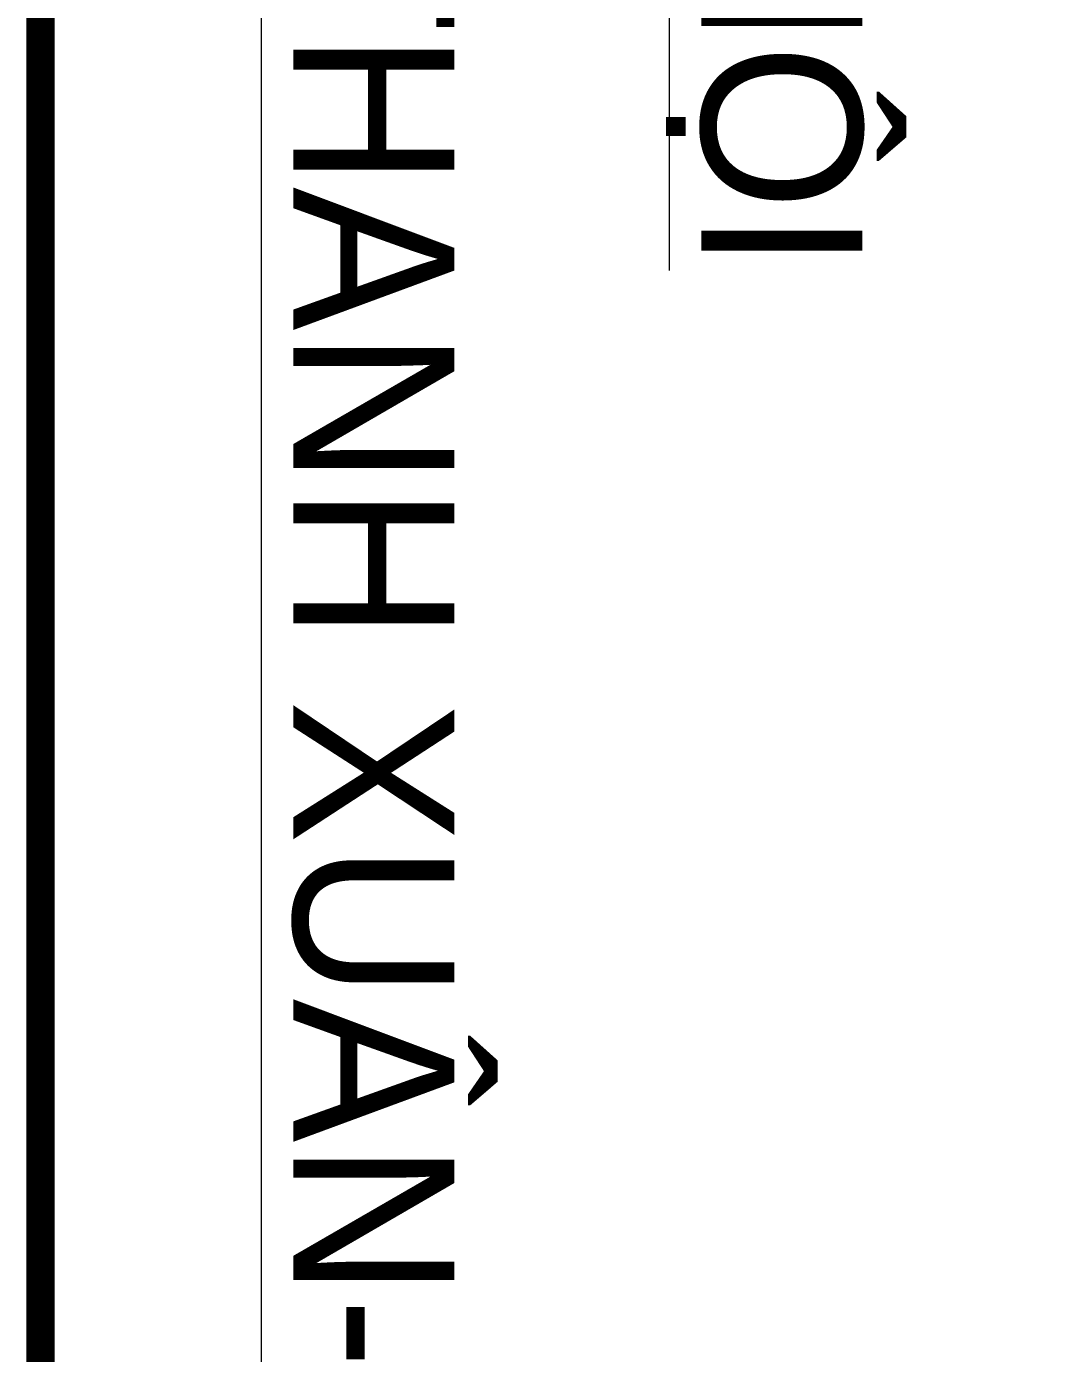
# Model space of a CAD drawing. Header units: millimetres. Extents: x 1336014 to 2939047, y -333549 to -60566.
# Drawn here: x 1455130 to 1455707, y -164304 to -163549 of the extents above; entities that cross this region are included whole.
import ezdxf
from ezdxf.enums import TextEntityAlignment as Align

# ---------------------------------------------------------------- set-up
doc = ezdxf.new("R2010")
doc.units = ezdxf.units.MM
doc.header["$MEASUREMENT"] = 0
doc.layers.add('05.Text', color=253, linetype='Continuous', lineweight=18)
doc.layers.add('11.Khung bo', color=32, linetype='Continuous', lineweight=50)
doc.styles.add('VnAvantH', font='')
doc.styles.get('VnAvantH').set_extended_font_data('.VnAvantH')

# ---------------------------------------------------------------- blocks, each defined once
blk = doc.blocks.new('100')
at = {"layer": '11.Khung bo', "const_width": 26.7}
blk.add_lwpolyline([(1896212.6, -929740), (1901212.6, -929740), (1901212.6, -924940), (1896212.6, -924940)], close=True, dxfattribs=at)
blk.add_lwpolyline([(1896212.6, -929740), (1901212.6, -929740), (1901212.6, -924940), (1896212.6, -924940)], close=True, dxfattribs=at)
blk.add_lwpolyline([(1896212.6, -929740), (1901212.6, -929740), (1901212.6, -924940), (1896212.6, -924940)], close=True, dxfattribs=at)
at = {"layer": '05.Text', "style": 'VnAvantH'}
for s, p in [('%%U®èng ®a - hµ néi', (1898739.3, -929113.1)), ('%%Uvpgd: 174 - nguyÔn tu©n - thanh xu©n- hn', (1898739.3, -929500.1))]:
    blk.add_text(s, height=152.459, dxfattribs=at).set_placement(p, align=Align.CENTER)

msp = doc.modelspace()

# ---------------------------------------------------------------- block references
at = {"layer": '05.Text', "xscale": 0.6, "yscale": 0.6, "zscale": 0.6, "rotation": 270}
msp.add_blockref('100', (2012982.31, 976106.28), dxfattribs=at)

doc.saveas('drawing.dxf')
